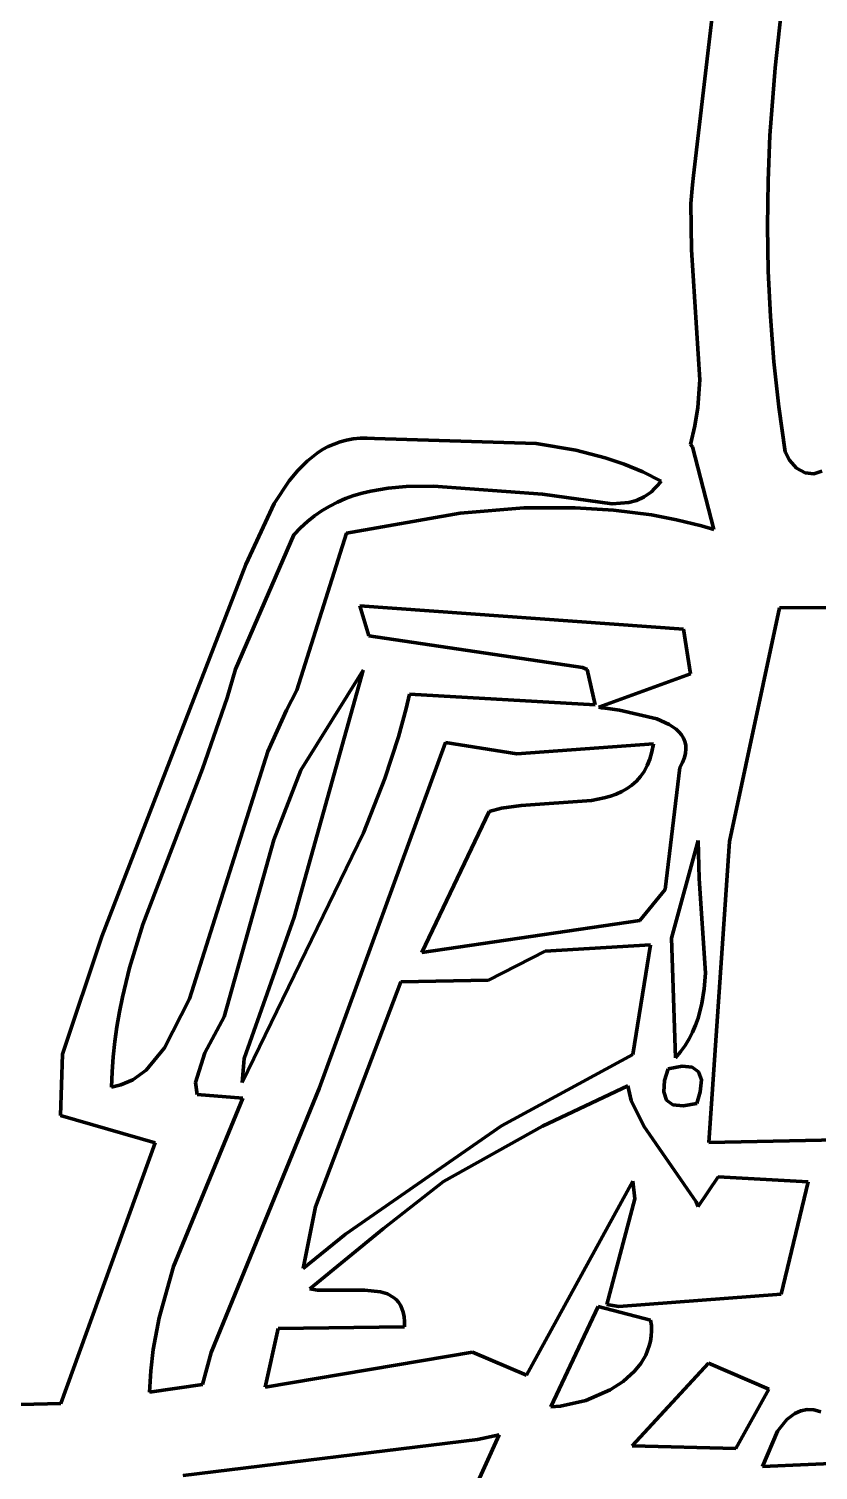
# Model space of a CAD drawing. Header units: millimetres. Extents: x 0 to 11.1, y 0 to 16.2.
# Drawn here: x 4.776 to 5.352, y 5.085 to 6.135 of the extents above; entities that cross this region are included whole.
import ezdxf

# ---------------------------------------------------------------- set-up
doc = ezdxf.new("R2010")
doc.units = ezdxf.units.MM
doc.layers.add('color#0b0b0bff', color=7, linetype='CONTINUOUS', lineweight=100)
doc.layers.add('color#ffffffff', color=7, linetype='CONTINUOUS', lineweight=100)

msp = doc.modelspace()

# ---------------------------------------------------------------- linework, layer by layer
at = {"layer": 'color#0b0b0bff'}
for p, q in [((5.2614, 6.0286), (5.2813, 6.1989)), ((5.3263, 6.1563), (5.3208, 6.1071)), ((5.3208, 6.1071), (5.3171, 6.0577)), ((5.3171, 6.0577), (5.3157, 6.0247)), ((5.2595, 6.0082), (5.2606, 6.0218)), ((5.2606, 6.0218), (5.2614, 6.0286)), ((5.3157, 6.0247), (5.3153, 5.9917)), ((5.2599, 5.9744), (5.2595, 6.0082)), ((5.3153, 5.9917), (5.3159, 5.9587)), ((5.2659, 5.8797), (5.2599, 5.9744)), ((5.3159, 5.9587), (5.3174, 5.9257)), ((5.3174, 5.9257), (5.32, 5.8928)), ((5.32, 5.8928), (5.3236, 5.8599)), ((5.2645, 5.8595), (5.2659, 5.8797)), ((5.2624, 5.846), (5.2645, 5.8595)), ((5.3236, 5.8599), (5.3282, 5.8271)), ((5.2592, 5.8325), (5.2624, 5.846)), ((4.9908, 5.8287), (4.9949, 5.8309)), ((4.9949, 5.8309), (4.9992, 5.8328)), ((4.9992, 5.8328), (5.0036, 5.8344)), ((5.0036, 5.8344), (5.0082, 5.8357)), ((5.0082, 5.8357), (5.0131, 5.8366)), ((5.0131, 5.8366), (5.0181, 5.8371)), ((5.0181, 5.8371), (5.0233, 5.8372)), ((5.0233, 5.8372), (5.0287, 5.8368)), ((5.0287, 5.8368), (5.1466, 5.8331)), ((5.1466, 5.8331), (5.1756, 5.8283)), ((5.2606, 5.8307), (5.2592, 5.8325)), ((4.9795, 5.8204), (4.9869, 5.8262)), ((4.9869, 5.8262), (4.9908, 5.8287)), ((5.1756, 5.8283), (5.1969, 5.8228)), ((5.1969, 5.8228), (5.2108, 5.8181)), ((5.2762, 5.7705), (5.2606, 5.8307)), ((5.3282, 5.8271), (5.3313, 5.8211)), ((5.3313, 5.8211), (5.3366, 5.8152)), ((4.9665, 5.8061), (4.9727, 5.8136)), ((4.9727, 5.8136), (4.9795, 5.8204)), ((5.2108, 5.8181), (5.2244, 5.8125)), ((5.2244, 5.8125), (5.2377, 5.8058)), ((5.3366, 5.8152), (5.3428, 5.8119)), ((5.3428, 5.8119), (5.3491, 5.8111)), ((5.3491, 5.8111), (5.355, 5.8131)), ((4.9555, 5.7894), (4.9665, 5.8061)), ((5.0386, 5.8007), (5.0259, 5.7985)), ((5.0517, 5.8018), (5.0386, 5.8007)), ((5.0717, 5.802), (5.0517, 5.8018)), ((5.1513, 5.7963), (5.0717, 5.802)), ((5.233, 5.8003), (5.2306, 5.798)), ((5.2354, 5.8029), (5.233, 5.8003)), ((5.2377, 5.8058), (5.2354, 5.8029)), ((4.9347, 5.7451), (4.9555, 5.7894)), ((5.0017, 5.7905), (4.996, 5.7876)), ((5.0076, 5.793), (5.0017, 5.7905)), ((5.0136, 5.7952), (5.0076, 5.793)), ((5.0197, 5.797), (5.0136, 5.7952)), ((5.0259, 5.7985), (5.0197, 5.797)), ((5.2019, 5.7892), (5.1513, 5.7963)), ((5.2141, 5.7901), (5.2019, 5.7892)), ((5.2198, 5.7917), (5.2141, 5.7901)), ((5.2253, 5.7943), (5.2198, 5.7917)), ((5.2306, 5.798), (5.2253, 5.7943)), ((4.985, 5.7805), (4.9798, 5.7763)), ((4.9904, 5.7843), (4.985, 5.7805)), ((4.996, 5.7876), (4.9904, 5.7843)), ((5.0083, 5.7679), (5.0911, 5.7823)), ((5.0911, 5.7823), (5.1377, 5.7862)), ((5.1377, 5.7862), (5.175, 5.7864)), ((5.175, 5.7864), (5.2029, 5.7847)), ((5.2029, 5.7847), (5.2306, 5.7811)), ((5.2306, 5.7811), (5.2489, 5.7776)), ((4.9747, 5.7716), (4.9699, 5.7665)), ((4.972, 5.6533), (5.0083, 5.7679)), ((4.9798, 5.7763), (4.9747, 5.7716)), ((5.2489, 5.7776), (5.2671, 5.7731)), ((5.2671, 5.7731), (5.2762, 5.7705)), ((4.9699, 5.7665), (4.9273, 5.6688)), ((4.8298, 5.4739), (4.9347, 5.7451)), ((5.0179, 5.7149), (5.0246, 5.693)), ((5.254, 5.6978), (5.0179, 5.7149)), ((5.3242, 5.7133), (5.2876, 5.543)), ((5.3883, 5.7138), (5.3242, 5.7133)), ((5.2591, 5.6653), (5.254, 5.6978)), ((5.0246, 5.693), (5.1803, 5.6698)), ((4.9273, 5.6688), (4.9213, 5.6478)), ((4.97, 5.488), (5.0205, 5.668)), ((5.0205, 5.668), (4.975, 5.5952)), ((5.1803, 5.6698), (5.1838, 5.6685)), ((5.1838, 5.6685), (5.1897, 5.6427)), ((5.1924, 5.6409), (5.2591, 5.6653)), ((4.9644, 5.6387), (4.972, 5.6533)), ((4.9213, 5.6478), (4.9032, 5.596)), ((5.0542, 5.6504), (5.0518, 5.64)), ((5.1897, 5.6427), (5.0542, 5.6504)), ((4.9508, 5.6087), (4.9644, 5.6387)), ((5.0518, 5.64), (5.0462, 5.6193)), ((5.1942, 5.6406), (5.1924, 5.6409)), ((5.1988, 5.64), (5.1942, 5.6406)), ((5.2074, 5.6388), (5.1988, 5.64)), ((5.2345, 5.6325), (5.2074, 5.6388)), ((5.2436, 5.6283), (5.2345, 5.6325)), ((5.2487, 5.6249), (5.2436, 5.6283)), ((5.2508, 5.6229), (5.2487, 5.6249)), ((5.2526, 5.6208), (5.2508, 5.6229)), ((5.254, 5.6185), (5.2526, 5.6208)), ((4.9882, 5.363), (5.0804, 5.6153)), ((5.0462, 5.6193), (5.0363, 5.5889)), ((5.0804, 5.6153), (5.1325, 5.607)), ((5.1325, 5.607), (5.2321, 5.6142)), ((5.2321, 5.6142), (5.231, 5.6084)), ((5.2551, 5.616), (5.254, 5.6185)), ((5.2557, 5.6134), (5.2551, 5.616)), ((5.2555, 5.6074), (5.2558, 5.6105)), ((5.2558, 5.6105), (5.2557, 5.6134)), ((4.8936, 5.4284), (4.9508, 5.6087)), ((5.2295, 5.6031), (5.2276, 5.5984)), ((5.231, 5.6084), (5.2295, 5.6031)), ((5.2513, 5.597), (5.2533, 5.6007)), ((5.2533, 5.6007), (5.2547, 5.6042)), ((5.2547, 5.6042), (5.2555, 5.6074)), ((4.9032, 5.596), (4.8596, 5.4825)), ((4.975, 5.5952), (4.9551, 5.5442)), ((5.2227, 5.5904), (5.2197, 5.5871)), ((5.2253, 5.5942), (5.2227, 5.5904)), ((5.2276, 5.5984), (5.2253, 5.5942)), ((5.2407, 5.5082), (5.2513, 5.597)), ((5.0363, 5.5889), (5.0207, 5.5494)), ((5.2091, 5.5795), (5.205, 5.5777)), ((5.2129, 5.5817), (5.2091, 5.5795)), ((5.2164, 5.5842), (5.2129, 5.5817)), ((5.2197, 5.5871), (5.2164, 5.5842)), ((5.1357, 5.5693), (5.1212, 5.5673)), ((5.1869, 5.573), (5.1357, 5.5693)), ((5.1963, 5.5749), (5.1869, 5.573)), ((5.2008, 5.5761), (5.1963, 5.5749)), ((5.205, 5.5777), (5.2008, 5.5761)), ((5.1122, 5.5649), (5.0633, 5.4621)), ((5.1212, 5.5673), (5.1122, 5.5649)), ((5.0207, 5.5494), (4.9321, 5.3673)), ((4.9551, 5.5442), (4.9191, 5.4154)), ((5.2648, 5.5437), (5.2453, 5.4726)), ((5.2655, 5.516), (5.2648, 5.5437)), ((5.2876, 5.543), (5.2725, 5.3238)), ((5.27, 5.447), (5.2655, 5.516)), ((5.2222, 5.4854), (5.2407, 5.5082)), ((4.9336, 5.385), (4.97, 5.488)), ((5.0633, 5.4621), (5.2222, 5.4854)), ((4.801, 5.3881), (4.8298, 5.4739)), ((4.8596, 5.4825), (4.85, 5.451)), ((5.2299, 5.4678), (5.1531, 5.4631)), ((5.2171, 5.3878), (5.2299, 5.4678)), ((5.2453, 5.4726), (5.2481, 5.3853)), ((5.1531, 5.4631), (5.1118, 5.4419)), ((4.85, 5.451), (4.8448, 5.4297)), ((5.2692, 5.4358), (5.27, 5.447)), ((5.0479, 5.4408), (4.9856, 5.2768)), ((5.1118, 5.4419), (5.0479, 5.4408)), ((5.2675, 5.4249), (5.2692, 5.4358)), ((4.8448, 5.4297), (4.8426, 5.4189)), ((4.8755, 5.3926), (4.8936, 5.4284)), ((5.2647, 5.4143), (5.2675, 5.4249)), ((4.8426, 5.4189), (4.8407, 5.4081)), ((4.9191, 5.4154), (4.9048, 5.3891)), ((5.2629, 5.4092), (5.2647, 5.4143)), ((4.8407, 5.4081), (4.8392, 5.3972)), ((5.2581, 5.3992), (5.2607, 5.4042)), ((5.2607, 5.4042), (5.2629, 5.4092)), ((4.8392, 5.3972), (4.838, 5.3862)), ((4.8622, 5.3764), (4.8755, 5.3926)), ((5.2481, 5.3853), (5.2519, 5.3898)), ((5.2519, 5.3898), (5.2552, 5.3945)), ((5.2552, 5.3945), (5.2581, 5.3992)), ((4.7996, 5.3433), (4.801, 5.3881)), ((4.838, 5.3862), (4.8373, 5.3751)), ((4.9048, 5.3891), (4.898, 5.3673)), ((4.9321, 5.3673), (4.9336, 5.385)), ((5.1212, 5.3359), (5.2171, 5.3878)), ((5.253, 5.3793), (5.2429, 5.3774)), ((5.2604, 5.3785), (5.253, 5.3793)), ((4.8373, 5.3751), (4.8369, 5.364)), ((4.8435, 5.3657), (4.8523, 5.3694)), ((4.8523, 5.3694), (4.8622, 5.3764)), ((5.2403, 5.3688), (5.2396, 5.3605)), ((5.2429, 5.3774), (5.2403, 5.3688)), ((5.2651, 5.3752), (5.2604, 5.3785)), ((5.2671, 5.3693), (5.2651, 5.3752)), ((5.2663, 5.3607), (5.2671, 5.3693)), ((4.8369, 5.364), (4.8435, 5.3657)), ((4.898, 5.3673), (4.8992, 5.3586)), ((4.8992, 5.3586), (4.9326, 5.3561)), ((4.9094, 5.1706), (4.9882, 5.363)), ((5.2134, 5.3649), (5.1511, 5.3355)), ((5.216, 5.3544), (5.2134, 5.3649)), ((5.2396, 5.3605), (5.2416, 5.3546)), ((5.2638, 5.352), (5.2663, 5.3607)), ((4.9326, 5.3561), (4.882, 5.2333)), ((5.2252, 5.3356), (5.216, 5.3544)), ((5.2416, 5.3546), (5.2463, 5.3512)), ((5.2463, 5.3512), (5.2537, 5.3504)), ((5.2537, 5.3504), (5.2638, 5.352)), ((4.8687, 5.3234), (4.7996, 5.3433)), ((5.0074, 5.2568), (5.1212, 5.3359)), ((5.1511, 5.3355), (5.0791, 5.2952)), ((5.2634, 5.2804), (5.2252, 5.3356)), ((4.7998, 5.1334), (4.8687, 5.3234)), ((5.2725, 5.3238), (5.3898, 5.3261)), ((5.0791, 5.2952), (5.0351, 5.2611)), ((5.1396, 5.154), (5.2171, 5.2956)), ((5.2171, 5.2956), (5.2185, 5.2826)), ((5.2793, 5.2986), (5.2648, 5.2771)), ((5.3451, 5.2951), (5.2793, 5.2986)), ((5.3252, 5.2132), (5.3451, 5.2951)), ((4.9856, 5.2768), (4.9766, 5.2318)), ((5.2185, 5.2826), (5.1982, 5.2057)), ((5.2648, 5.2771), (5.2634, 5.2804)), ((4.9766, 5.2318), (5.0074, 5.2568)), ((5.0351, 5.2611), (4.9815, 5.2169)), ((4.882, 5.2333), (4.8715, 5.1958)), ((4.9815, 5.2169), (4.987, 5.216)), ((4.987, 5.216), (5.0215, 5.2161)), ((5.0215, 5.2161), (5.0331, 5.2149)), ((5.0331, 5.2149), (5.0382, 5.2133)), ((5.0382, 5.2133), (5.0426, 5.2108)), ((5.207, 5.2042), (5.3252, 5.2132)), ((5.0426, 5.2108), (5.0444, 5.2092)), ((5.0444, 5.2092), (5.0461, 5.2074)), ((5.0461, 5.2074), (5.0475, 5.2052)), ((5.0475, 5.2052), (5.0487, 5.2027)), ((5.0487, 5.2027), (5.0496, 5.1999)), ((5.1918, 5.2041), (5.1573, 5.1309)), ((5.2301, 5.1943), (5.1918, 5.2041)), ((5.1982, 5.2057), (5.207, 5.2042)), ((4.8715, 5.1958), (4.8672, 5.1728)), ((5.0496, 5.1999), (5.0502, 5.1967)), ((5.0502, 5.1967), (5.0506, 5.1932)), ((5.0506, 5.1932), (5.0506, 5.1892)), ((5.2306, 5.1903), (5.2301, 5.1943)), ((5.2307, 5.1863), (5.2306, 5.1903)), ((4.9584, 5.1881), (4.9489, 5.1454)), ((5.0506, 5.1892), (4.9584, 5.1881)), ((5.2299, 5.1789), (5.2305, 5.1826)), ((5.2305, 5.1826), (5.2307, 5.1863)), ((4.8672, 5.1728), (4.8654, 5.1573)), ((4.9033, 5.1474), (4.9094, 5.1706)), ((4.9489, 5.1454), (5.1002, 5.1709)), ((5.1002, 5.1709), (5.1396, 5.154)), ((5.2265, 5.1687), (5.2291, 5.1754)), ((5.2291, 5.1754), (5.2299, 5.1789)), ((5.2722, 5.1629), (5.2166, 5.1026)), ((5.2184, 5.1569), (5.2229, 5.1626)), ((5.2229, 5.1626), (5.2265, 5.1687)), ((5.3162, 5.144), (5.2722, 5.1629)), ((4.8654, 5.1573), (4.8645, 5.1416)), ((5.2005, 5.1433), (5.2101, 5.1495)), ((5.2101, 5.1495), (5.2184, 5.1569)), ((4.8645, 5.1416), (4.9033, 5.1474)), ((5.1827, 5.1357), (5.2005, 5.1433)), ((5.2923, 5.1006), (5.3162, 5.144)), ((4.5956, 5.1286), (4.7998, 5.1334)), ((5.1573, 5.1309), (5.1643, 5.1316)), ((5.1643, 5.1316), (5.1827, 5.1357)), ((5.3396, 5.1281), (5.3353, 5.1262)), ((5.3442, 5.129), (5.3396, 5.1281)), ((5.3491, 5.1288), (5.3442, 5.129)), ((5.3517, 5.1282), (5.3491, 5.1288)), ((5.3543, 5.1274), (5.3517, 5.1282)), ((5.3294, 5.1217), (5.3226, 5.1132)), ((5.3353, 5.1262), (5.3294, 5.1217)), ((5.1039, 5.1072), (4.8892, 5.0809)), ((5.0983, 5.0634), (5.1197, 5.1106)), ((5.1197, 5.1106), (5.1039, 5.1072)), ((5.3226, 5.1132), (5.3117, 5.0874)), ((5.2166, 5.1026), (5.2923, 5.1006)), ((5.3117, 5.0874), (5.4709, 5.0947))]:
    msp.add_line(p, q, dxfattribs=at)
at = {"layer": 'color#ffffffff'}
for p, q in [((5.2813, 6.1989), (5.2614, 6.0286)), ((5.3208, 6.1071), (5.3263, 6.1563)), ((5.3171, 6.0577), (5.3208, 6.1071)), ((5.3157, 6.0247), (5.3171, 6.0577)), ((5.2606, 6.0218), (5.2595, 6.0082)), ((5.2614, 6.0286), (5.2606, 6.0218)), ((5.3153, 5.9917), (5.3157, 6.0247)), ((5.2595, 6.0082), (5.2599, 5.9744)), ((5.3159, 5.9587), (5.3153, 5.9917)), ((5.2599, 5.9744), (5.2659, 5.8797)), ((5.3174, 5.9257), (5.3159, 5.9587)), ((5.32, 5.8928), (5.3174, 5.9257)), ((5.3236, 5.8599), (5.32, 5.8928)), ((5.2659, 5.8797), (5.2645, 5.8595)), ((5.2645, 5.8595), (5.2624, 5.846)), ((5.3282, 5.8271), (5.3236, 5.8599)), ((5.2624, 5.846), (5.2592, 5.8325)), ((4.9949, 5.8309), (4.9908, 5.8287)), ((4.9992, 5.8328), (4.9949, 5.8309)), ((5.0036, 5.8344), (4.9992, 5.8328)), ((5.0082, 5.8357), (5.0036, 5.8344)), ((5.0131, 5.8366), (5.0082, 5.8357)), ((5.0181, 5.8371), (5.0131, 5.8366)), ((5.0233, 5.8372), (5.0181, 5.8371)), ((5.0287, 5.8368), (5.0233, 5.8372)), ((5.1466, 5.8331), (5.0287, 5.8368)), ((5.1756, 5.8283), (5.1466, 5.8331)), ((5.2592, 5.8325), (5.2606, 5.8307)), ((4.9869, 5.8262), (4.9795, 5.8204)), ((4.9908, 5.8287), (4.9869, 5.8262)), ((5.1969, 5.8228), (5.1756, 5.8283)), ((5.2108, 5.8181), (5.1969, 5.8228)), ((5.2606, 5.8307), (5.2762, 5.7705)), ((5.3313, 5.8211), (5.3282, 5.8271)), ((5.3366, 5.8152), (5.3313, 5.8211)), ((4.9727, 5.8136), (4.9665, 5.8061)), ((4.9795, 5.8204), (4.9727, 5.8136)), ((5.2244, 5.8125), (5.2108, 5.8181)), ((5.2377, 5.8058), (5.2244, 5.8125)), ((5.3428, 5.8119), (5.3366, 5.8152)), ((5.3491, 5.8111), (5.3428, 5.8119)), ((5.355, 5.8131), (5.3491, 5.8111)), ((4.9665, 5.8061), (4.9555, 5.7894)), ((5.0259, 5.7985), (5.0386, 5.8007)), ((5.0386, 5.8007), (5.0517, 5.8018)), ((5.0517, 5.8018), (5.0717, 5.802)), ((5.0717, 5.802), (5.1513, 5.7963)), ((5.2306, 5.798), (5.233, 5.8003)), ((5.233, 5.8003), (5.2354, 5.8029)), ((5.2354, 5.8029), (5.2377, 5.8058)), ((4.9555, 5.7894), (4.9347, 5.7451)), ((4.996, 5.7876), (5.0017, 5.7905)), ((5.0017, 5.7905), (5.0076, 5.793)), ((5.0076, 5.793), (5.0136, 5.7952)), ((5.0136, 5.7952), (5.0197, 5.797)), ((5.0197, 5.797), (5.0259, 5.7985)), ((5.1513, 5.7963), (5.2019, 5.7892)), ((5.2019, 5.7892), (5.2141, 5.7901)), ((5.2141, 5.7901), (5.2198, 5.7917)), ((5.2198, 5.7917), (5.2253, 5.7943)), ((5.2253, 5.7943), (5.2306, 5.798)), ((4.9798, 5.7763), (4.985, 5.7805)), ((4.985, 5.7805), (4.9904, 5.7843)), ((4.9904, 5.7843), (4.996, 5.7876)), ((5.0911, 5.7823), (5.0083, 5.7679)), ((5.1377, 5.7862), (5.0911, 5.7823)), ((5.175, 5.7864), (5.1377, 5.7862)), ((5.2029, 5.7847), (5.175, 5.7864)), ((5.2306, 5.7811), (5.2029, 5.7847)), ((5.2489, 5.7776), (5.2306, 5.7811)), ((4.9699, 5.7665), (4.9747, 5.7716)), ((5.0083, 5.7679), (4.972, 5.6533)), ((4.9747, 5.7716), (4.9798, 5.7763)), ((5.2671, 5.7731), (5.2489, 5.7776)), ((5.2762, 5.7705), (5.2671, 5.7731)), ((4.9273, 5.6688), (4.9699, 5.7665)), ((4.9347, 5.7451), (4.8298, 5.4739)), ((5.0179, 5.7149), (5.254, 5.6978)), ((5.0246, 5.693), (5.0179, 5.7149)), ((5.2876, 5.543), (5.3242, 5.7133)), ((5.3242, 5.7133), (5.3883, 5.7138)), ((5.254, 5.6978), (5.2591, 5.6653)), ((5.1803, 5.6698), (5.0246, 5.693)), ((4.9213, 5.6478), (4.9273, 5.6688)), ((5.0205, 5.668), (4.97, 5.488)), ((4.975, 5.5952), (5.0205, 5.668)), ((5.1838, 5.6685), (5.1803, 5.6698)), ((5.1897, 5.6427), (5.1838, 5.6685)), ((5.2591, 5.6653), (5.1924, 5.6409)), ((4.972, 5.6533), (4.9644, 5.6387)), ((4.9032, 5.596), (4.9213, 5.6478)), ((5.0518, 5.64), (5.0542, 5.6504)), ((5.0542, 5.6504), (5.1897, 5.6427)), ((4.9644, 5.6387), (4.9508, 5.6087)), ((5.0462, 5.6193), (5.0518, 5.64)), ((5.1924, 5.6409), (5.1942, 5.6406)), ((5.1942, 5.6406), (5.1988, 5.64)), ((5.1988, 5.64), (5.2074, 5.6388)), ((5.2074, 5.6388), (5.2345, 5.6325)), ((5.2345, 5.6325), (5.2436, 5.6283)), ((5.2436, 5.6283), (5.2487, 5.6249)), ((5.2487, 5.6249), (5.2508, 5.6229)), ((5.2508, 5.6229), (5.2526, 5.6208)), ((5.2526, 5.6208), (5.254, 5.6185)), ((5.0804, 5.6153), (4.9882, 5.363)), ((5.0363, 5.5889), (5.0462, 5.6193)), ((5.1325, 5.607), (5.0804, 5.6153)), ((5.2321, 5.6142), (5.1325, 5.607)), ((5.231, 5.6084), (5.2321, 5.6142)), ((5.254, 5.6185), (5.2551, 5.616)), ((5.2551, 5.616), (5.2557, 5.6134)), ((5.2558, 5.6105), (5.2555, 5.6074)), ((5.2557, 5.6134), (5.2558, 5.6105)), ((4.9508, 5.6087), (4.8936, 5.4284)), ((5.2276, 5.5984), (5.2295, 5.6031)), ((5.2295, 5.6031), (5.231, 5.6084)), ((5.2533, 5.6007), (5.2513, 5.597)), ((5.2547, 5.6042), (5.2533, 5.6007)), ((5.2555, 5.6074), (5.2547, 5.6042)), ((4.8596, 5.4825), (4.9032, 5.596)), ((4.9551, 5.5442), (4.975, 5.5952)), ((5.2197, 5.5871), (5.2227, 5.5904)), ((5.2227, 5.5904), (5.2253, 5.5942)), ((5.2253, 5.5942), (5.2276, 5.5984)), ((5.2513, 5.597), (5.2407, 5.5082)), ((5.0207, 5.5494), (5.0363, 5.5889)), ((5.205, 5.5777), (5.2091, 5.5795)), ((5.2091, 5.5795), (5.2129, 5.5817)), ((5.2129, 5.5817), (5.2164, 5.5842)), ((5.2164, 5.5842), (5.2197, 5.5871)), ((5.1212, 5.5673), (5.1357, 5.5693)), ((5.1357, 5.5693), (5.1869, 5.573)), ((5.1869, 5.573), (5.1963, 5.5749)), ((5.1963, 5.5749), (5.2008, 5.5761)), ((5.2008, 5.5761), (5.205, 5.5777)), ((5.0633, 5.4621), (5.1122, 5.5649)), ((5.1122, 5.5649), (5.1212, 5.5673)), ((4.9321, 5.3673), (5.0207, 5.5494)), ((4.9191, 5.4154), (4.9551, 5.5442)), ((5.2453, 5.4726), (5.2648, 5.5437)), ((5.2648, 5.5437), (5.2655, 5.516)), ((5.2725, 5.3238), (5.2876, 5.543)), ((5.2655, 5.516), (5.27, 5.447)), ((5.2407, 5.5082), (5.2222, 5.4854)), ((4.97, 5.488), (4.9336, 5.385)), ((5.2222, 5.4854), (5.0633, 5.4621)), ((4.8298, 5.4739), (4.801, 5.3881)), ((4.85, 5.451), (4.8596, 5.4825)), ((5.1531, 5.4631), (5.2299, 5.4678)), ((5.2299, 5.4678), (5.2171, 5.3878)), ((5.2481, 5.3853), (5.2453, 5.4726)), ((5.1118, 5.4419), (5.1531, 5.4631)), ((4.8448, 5.4297), (4.85, 5.451)), ((5.27, 5.447), (5.2692, 5.4358)), ((4.9856, 5.2768), (5.0479, 5.4408)), ((5.0479, 5.4408), (5.1118, 5.4419)), ((5.2692, 5.4358), (5.2675, 5.4249)), ((4.8426, 5.4189), (4.8448, 5.4297)), ((4.8936, 5.4284), (4.8755, 5.3926)), ((5.2675, 5.4249), (5.2647, 5.4143)), ((4.8407, 5.4081), (4.8426, 5.4189)), ((4.9048, 5.3891), (4.9191, 5.4154)), ((5.2647, 5.4143), (5.2629, 5.4092)), ((4.8392, 5.3972), (4.8407, 5.4081)), ((5.2607, 5.4042), (5.2581, 5.3992)), ((5.2629, 5.4092), (5.2607, 5.4042)), ((4.838, 5.3862), (4.8392, 5.3972)), ((4.8755, 5.3926), (4.8622, 5.3764)), ((5.2519, 5.3898), (5.2481, 5.3853)), ((5.2552, 5.3945), (5.2519, 5.3898)), ((5.2581, 5.3992), (5.2552, 5.3945)), ((4.801, 5.3881), (4.7996, 5.3433)), ((4.8373, 5.3751), (4.838, 5.3862)), ((4.898, 5.3673), (4.9048, 5.3891)), ((4.9336, 5.385), (4.9321, 5.3673)), ((5.2171, 5.3878), (5.1212, 5.3359)), ((5.2429, 5.3774), (5.253, 5.3793)), ((5.253, 5.3793), (5.2604, 5.3785)), ((4.8369, 5.364), (4.8373, 5.3751)), ((4.8523, 5.3694), (4.8435, 5.3657)), ((4.8622, 5.3764), (4.8523, 5.3694)), ((5.2396, 5.3605), (5.2403, 5.3688)), ((5.2403, 5.3688), (5.2429, 5.3774)), ((5.2604, 5.3785), (5.2651, 5.3752)), ((5.2651, 5.3752), (5.2671, 5.3693)), ((5.2671, 5.3693), (5.2663, 5.3607)), ((4.8435, 5.3657), (4.8369, 5.364)), ((4.8992, 5.3586), (4.898, 5.3673)), ((4.9326, 5.3561), (4.8992, 5.3586)), ((4.9882, 5.363), (4.9094, 5.1706)), ((5.1511, 5.3355), (5.2134, 5.3649)), ((5.2134, 5.3649), (5.216, 5.3544)), ((5.2416, 5.3546), (5.2396, 5.3605)), ((5.2663, 5.3607), (5.2638, 5.352)), ((4.882, 5.2333), (4.9326, 5.3561)), ((5.216, 5.3544), (5.2252, 5.3356)), ((5.2463, 5.3512), (5.2416, 5.3546)), ((5.2537, 5.3504), (5.2463, 5.3512)), ((5.2638, 5.352), (5.2537, 5.3504)), ((4.7996, 5.3433), (4.8687, 5.3234)), ((5.1212, 5.3359), (5.0074, 5.2568)), ((5.0791, 5.2952), (5.1511, 5.3355)), ((5.2252, 5.3356), (5.2634, 5.2804)), ((4.8687, 5.3234), (4.7998, 5.1334)), ((5.3898, 5.3261), (5.2725, 5.3238)), ((5.0351, 5.2611), (5.0791, 5.2952)), ((5.2171, 5.2956), (5.1396, 5.154)), ((5.2185, 5.2826), (5.2171, 5.2956)), ((5.2648, 5.2771), (5.2793, 5.2986)), ((5.2793, 5.2986), (5.3451, 5.2951)), ((5.3451, 5.2951), (5.3252, 5.2132)), ((4.9766, 5.2318), (4.9856, 5.2768)), ((5.1982, 5.2057), (5.2185, 5.2826)), ((5.2634, 5.2804), (5.2648, 5.2771)), ((5.0074, 5.2568), (4.9766, 5.2318)), ((4.9815, 5.2169), (5.0351, 5.2611)), ((4.8715, 5.1958), (4.882, 5.2333)), ((4.987, 5.216), (4.9815, 5.2169)), ((5.0215, 5.2161), (4.987, 5.216)), ((5.0331, 5.2149), (5.0215, 5.2161)), ((5.0382, 5.2133), (5.0331, 5.2149)), ((5.0426, 5.2108), (5.0382, 5.2133)), ((5.3252, 5.2132), (5.207, 5.2042)), ((5.0444, 5.2092), (5.0426, 5.2108)), ((5.0461, 5.2074), (5.0444, 5.2092)), ((5.0475, 5.2052), (5.0461, 5.2074)), ((5.0487, 5.2027), (5.0475, 5.2052)), ((5.0496, 5.1999), (5.0487, 5.2027)), ((5.1573, 5.1309), (5.1918, 5.2041)), ((5.1918, 5.2041), (5.2301, 5.1943)), ((5.207, 5.2042), (5.1982, 5.2057)), ((4.8672, 5.1728), (4.8715, 5.1958)), ((5.0502, 5.1967), (5.0496, 5.1999)), ((5.0506, 5.1932), (5.0502, 5.1967)), ((5.0506, 5.1892), (5.0506, 5.1932)), ((5.2301, 5.1943), (5.2306, 5.1903)), ((5.2306, 5.1903), (5.2307, 5.1863)), ((4.9489, 5.1454), (4.9584, 5.1881)), ((4.9584, 5.1881), (5.0506, 5.1892)), ((5.2305, 5.1826), (5.2299, 5.1789)), ((5.2307, 5.1863), (5.2305, 5.1826)), ((4.8654, 5.1573), (4.8672, 5.1728)), ((4.9094, 5.1706), (4.9033, 5.1474)), ((5.1002, 5.1709), (4.9489, 5.1454)), ((5.1396, 5.154), (5.1002, 5.1709)), ((5.2291, 5.1754), (5.2265, 5.1687)), ((5.2299, 5.1789), (5.2291, 5.1754)), ((5.2166, 5.1026), (5.2722, 5.1629)), ((5.2229, 5.1626), (5.2184, 5.1569)), ((5.2265, 5.1687), (5.2229, 5.1626)), ((5.2722, 5.1629), (5.3162, 5.144)), ((4.8645, 5.1416), (4.8654, 5.1573)), ((5.2101, 5.1495), (5.2005, 5.1433)), ((5.2184, 5.1569), (5.2101, 5.1495)), ((4.9033, 5.1474), (4.8645, 5.1416)), ((5.2005, 5.1433), (5.1827, 5.1357)), ((5.3162, 5.144), (5.2923, 5.1006)), ((4.7998, 5.1334), (4.5956, 5.1286)), ((5.1643, 5.1316), (5.1573, 5.1309)), ((5.1827, 5.1357), (5.1643, 5.1316)), ((5.3353, 5.1262), (5.3396, 5.1281)), ((5.3396, 5.1281), (5.3442, 5.129)), ((5.3442, 5.129), (5.3491, 5.1288)), ((5.3491, 5.1288), (5.3517, 5.1282)), ((5.3517, 5.1282), (5.3543, 5.1274)), ((5.3226, 5.1132), (5.3294, 5.1217)), ((5.3294, 5.1217), (5.3353, 5.1262)), ((4.8892, 5.0809), (5.1039, 5.1072)), ((5.1197, 5.1106), (5.0983, 5.0634)), ((5.1039, 5.1072), (5.1197, 5.1106)), ((5.3117, 5.0874), (5.3226, 5.1132)), ((5.2923, 5.1006), (5.2166, 5.1026)), ((5.4709, 5.0947), (5.3117, 5.0874))]:
    msp.add_line(p, q, dxfattribs=at)

doc.saveas('drawing.dxf')
